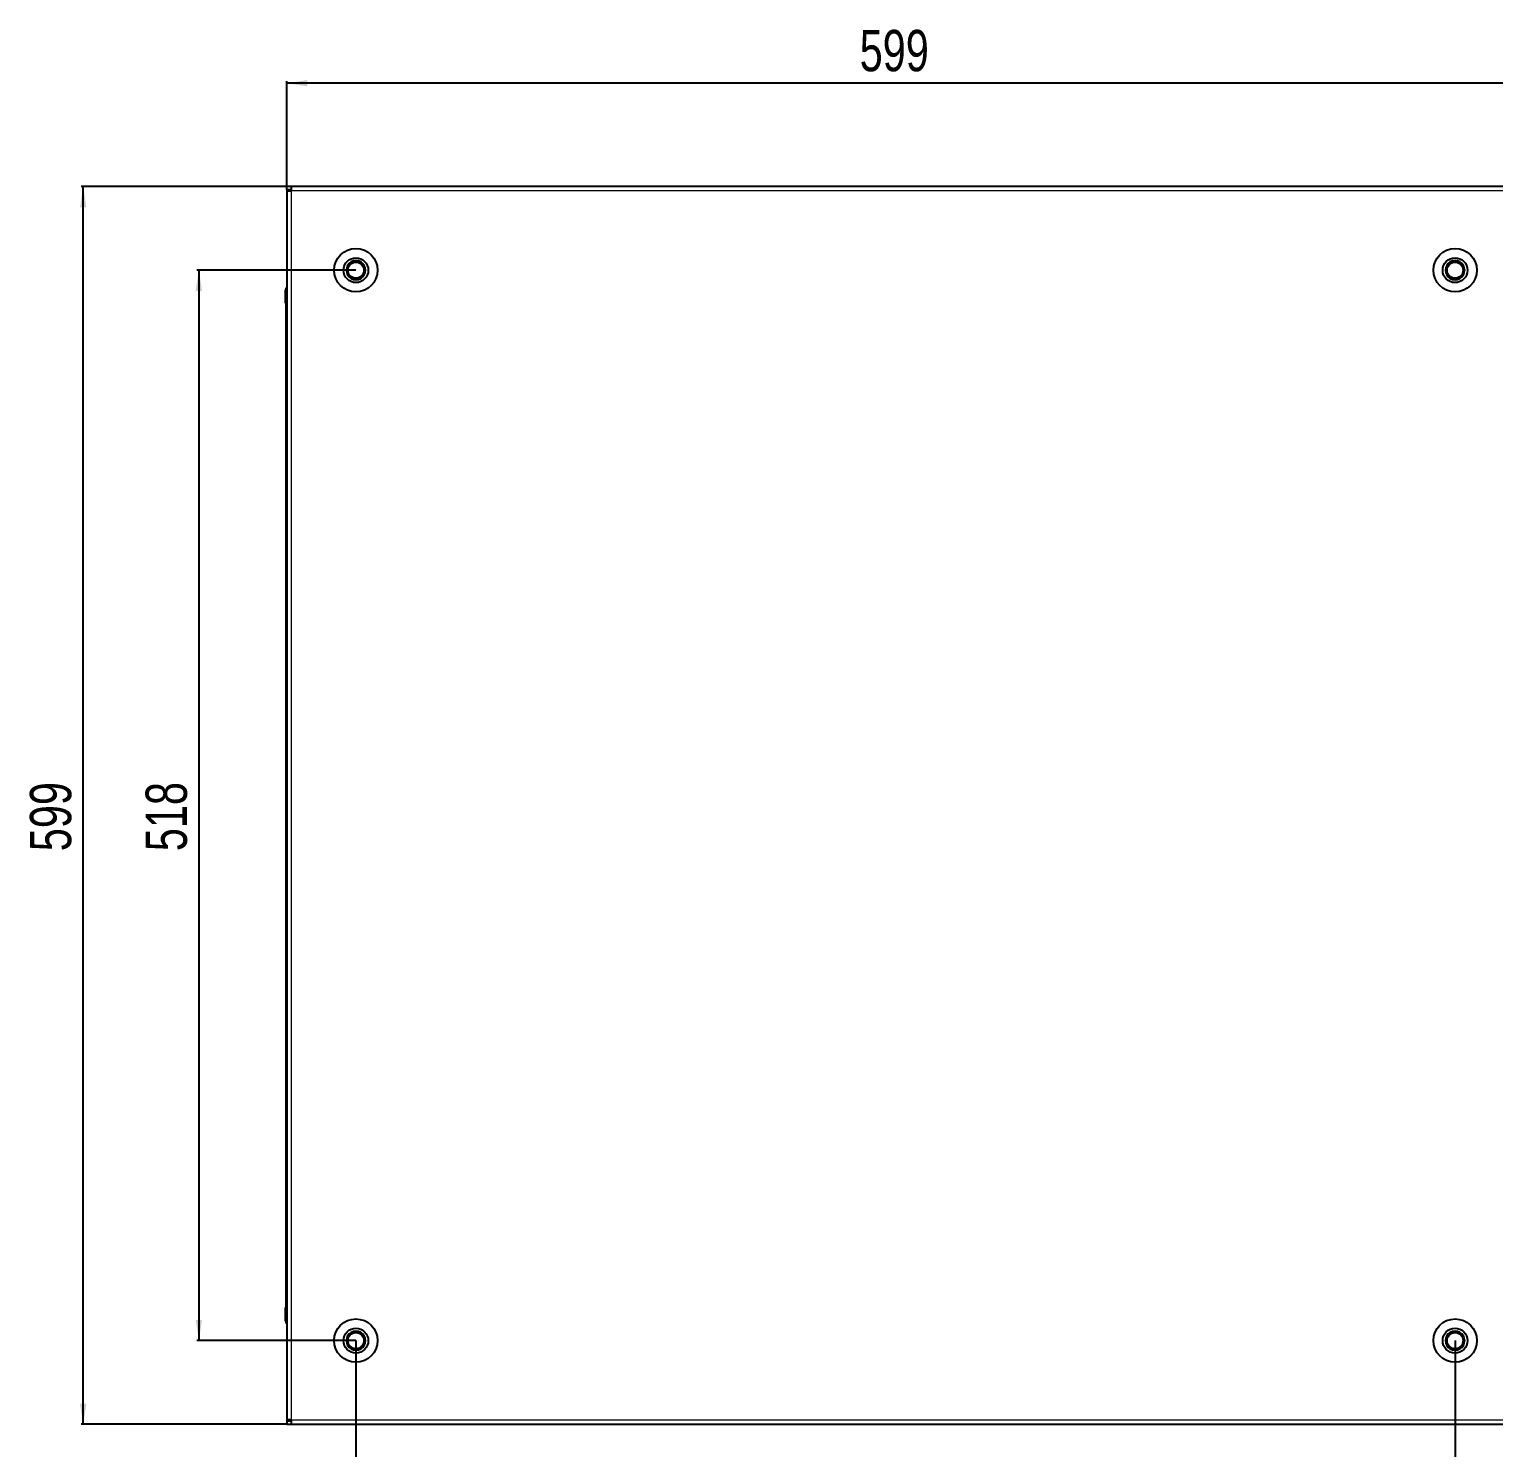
# Model space of a CAD drawing. Header units: millimetres. Extents: x 899 to 2792, y 774 to 1907.
# Drawn here: x 899 to 1608, y 1183 to 1870 of the extents above; entities that cross this region are included whole.
import ezdxf

# ---------------------------------------------------------------- set-up
doc = ezdxf.new("R2010")
doc.units = ezdxf.units.MM
doc.layers.add('FORMAT', color=7, linetype='Continuous')
doc.styles.add('SLDTEXTSTYLE0', font='TXT', dxfattribs={"width": 0.75})
doc.dimstyles.new('SLDDIMSTYLE0', dxfattribs={"dimtxt": 20, "dimasz": 10, "dimexe": 0, "dimexo": 0.0625, "dimgap": 5, "dimtad": 2, "dimdec": 1, "dimrnd": 1e-09, "dimzin": 12, "dimdsep": 46, "dimtxsty": 'SLDTEXTSTYLE0', "dimsah": 1, "dimcen": 0.09, "dimadec": 0, "dimazin": 3, "dimtfac": 1, "dimtofl": 0, "dimtmove": 0, "dimatfit": 3, "dimfxl": 0, "dimfrac": 2, "dimtolj": 1, "dimtzin": 12, "dimarcsym": 0})

# ---------------------------------------------------------------- blocks, each defined once
blk = doc.blocks.new('_D')
at = {"layer": 'FORMAT'}
for p, q in [((1023.96, 1793.43), (924.47, 1793.43)), ((925.47, 1194.43), (925.47, 1793.43)), ((1023.96, 1194.43), (924.47, 1194.43))]:
    blk.add_line(p, q, dxfattribs=at)
for points in [[(925.47, 1793.43), (923.93, 1783.43), (927.01, 1783.43)], [(925.47, 1194.43), (927.01, 1204.43), (923.93, 1204.43)]]:
    blk.add_solid(points, dxfattribs=at)
at = {"layer": 'FORMAT', "insert": (899.69, 1471.77), "char_height": 20, "attachment_point": 1, "rotation": 90, "style": 'SLDTEXTSTYLE0'}
blk.add_mtext('599', dxfattribs=at)
blk = doc.blocks.new('_D_1')
at = {"layer": 'FORMAT'}
for p, q in [((1023.97, 1793.44), (1023.97, 1844.43)), ((1622.97, 1843.43), (1023.97, 1843.43)), ((1622.97, 1793.44), (1622.97, 1844.43))]:
    blk.add_line(p, q, dxfattribs=at)
for points in [[(1023.97, 1843.43), (1033.97, 1841.9), (1033.97, 1844.97)], [(1622.97, 1843.43), (1612.97, 1844.97), (1612.97, 1841.9)]]:
    blk.add_solid(points, dxfattribs=at)
at = {"layer": 'FORMAT', "insert": (1301.3, 1869.22), "char_height": 20, "attachment_point": 1, "style": 'SLDTEXTSTYLE0'}
blk.add_mtext('599', dxfattribs=at)
blk = doc.blocks.new('_D_2')
at = {"layer": 'FORMAT'}
for p, q in [((1057.47, 1234.92), (1057.47, 1143.43)), ((1589.47, 1234.92), (1589.47, 1143.43)), ((1057.47, 1144.43), (1589.47, 1144.43))]:
    blk.add_line(p, q, dxfattribs=at)
for points in [[(1057.47, 1144.43), (1067.47, 1142.9), (1067.47, 1145.97)], [(1589.47, 1144.43), (1579.47, 1145.97), (1579.47, 1142.9)]]:
    blk.add_solid(points, dxfattribs=at)
at = {"layer": 'FORMAT', "insert": (1301.3, 1170.22), "char_height": 20, "attachment_point": 1, "style": 'SLDTEXTSTYLE0'}
blk.add_mtext('532', dxfattribs=at)
blk = doc.blocks.new('_D_3')
at = {"layer": 'FORMAT'}
for p, q in [((1057.46, 1752.93), (980.47, 1752.93)), ((981.47, 1752.93), (981.47, 1234.93)), ((1057.46, 1234.93), (980.47, 1234.93))]:
    blk.add_line(p, q, dxfattribs=at)
for points in [[(981.47, 1752.93), (979.93, 1742.93), (983.01, 1742.93)], [(981.47, 1234.93), (983.01, 1244.93), (979.93, 1244.93)]]:
    blk.add_solid(points, dxfattribs=at)
at = {"layer": 'FORMAT', "insert": (955.69, 1471.77), "char_height": 20, "attachment_point": 1, "rotation": 90, "style": 'SLDTEXTSTYLE0'}
blk.add_mtext('518', dxfattribs=at)

msp = doc.modelspace()

# ---------------------------------------------------------------- linework, layer by layer
at = {"color": 7, "linetype": 'Continuous', "lineweight": 25}
for p, q in [((1023.97, 1791.93), (1023.97, 1793.43)), ((1026.07, 1793.43), (1023.97, 1793.43)), ((1026.07, 1793.43), (1026.07, 1791.33)), ((1620.87, 1793.43), (1026.07, 1793.43)), ((1023.97, 1791.93), (1026.07, 1791.93)), ((1023.97, 1791.93), (1023.97, 1791.33)), ((1023.97, 1791.33), (1023.97, 1196.53)), ((1023.97, 1791.33), (1026.07, 1791.33)), ((1023.47, 1743.43), (1023.47, 1736.93)), ((1023.47, 1736.93), (1023.47, 1743.43)), ((1023.47, 1736.93), (1023.47, 1736.93)), ((1023.97, 1736.93), (1023.47, 1736.93)), ((1023.62, 1736.93), (1023.62, 1250.93)), ((1023.47, 1244.43), (1023.47, 1250.93)), ((1023.47, 1250.93), (1023.47, 1250.93)), ((1023.47, 1250.93), (1023.47, 1250.93)), ((1023.47, 1250.93), (1023.47, 1244.43)), ((1023.97, 1250.93), (1023.47, 1250.93)), ((1023.97, 1243.11), (1023.97, 1243.11)), ((1026.07, 1196.53), (1023.97, 1196.53)), ((1023.97, 1196.53), (1023.97, 1195.93)), ((1023.97, 1195.93), (1023.97, 1194.43)), ((1026.07, 1195.93), (1023.97, 1195.93)), ((1023.97, 1194.43), (1026.07, 1194.43)), ((1026.07, 1196.53), (1026.07, 1194.43)), ((1026.07, 1194.43), (1620.87, 1194.43))]:
    msp.add_line(p, q, dxfattribs=at)
at = {"color": 8, "linetype": 'Continuous', "lineweight": 18}
for p, q in [((1026.07, 1791.33), (1026.07, 1196.53)), ((1620.87, 1791.33), (1026.07, 1791.33)), ((1023.97, 1743.43), (1023.47, 1743.43)), ((1023.97, 1244.43), (1023.47, 1244.43)), ((1026.07, 1196.53), (1620.87, 1196.53))]:
    msp.add_line(p, q, dxfattribs=at)
at = {"color": 7, "linetype": 'Continuous', "lineweight": 25}
for centre, radius in [((1057.47, 1752.93), 10.5), ((1057.47, 1752.93), 6), ((1589.47, 1752.93), 10.5), ((1589.47, 1752.93), 6), ((1057.47, 1752.93), 3.9), ((1589.47, 1752.93), 3.9), ((1057.47, 1234.93), 10.5), ((1057.47, 1234.93), 6), ((1589.47, 1234.93), 10.5), ((1589.47, 1234.93), 6), ((1057.47, 1234.93), 3.9), ((1589.47, 1234.93), 3.9)]:
    msp.add_circle(centre, radius, dxfattribs=at)
for centre, radius, start, end in [((1057.47, 1752.93), 4.62, 120, 180), ((1057.47, 1752.93), 4.62, 180, 240), ((1057.47, 1752.93), 4.62, 60, 120), ((1057.47, 1752.93), 4.62, 360, 60), ((1057.47, 1752.93), 4.62, 300, 360), ((1589.47, 1752.93), 4.62, 120, 180), ((1589.47, 1752.93), 4.62, 180, 240), ((1589.47, 1752.93), 4.62, 60, 120), ((1589.47, 1752.93), 4.62, 0, 60), ((1589.47, 1752.93), 4.62, 300, 0), ((1025.47, 1743.43), 2, 138.59038, 180), ((1057.47, 1752.93), 4.62, 240, 300), ((1589.47, 1752.93), 4.62, 240, 300), ((1025.47, 1244.43), 2, 180, 198.58003), ((1025.47, 1244.43), 2, 180, 221.39416), ((1025.47, 1244.43), 2, 213.94202, 221.40962), ((1057.47, 1234.93), 4.62, 120, 180), ((1057.47, 1234.93), 4.62, 180, 240), ((1057.47, 1234.93), 4.62, 60, 120), ((1057.47, 1234.93), 4.62, 0, 60), ((1057.47, 1234.93), 4.62, 300, 0), ((1589.47, 1234.93), 4.62, 120, 180), ((1589.47, 1234.93), 4.62, 180, 240), ((1589.47, 1234.93), 4.62, 60, 120), ((1589.47, 1234.93), 4.62, 360, 60), ((1589.47, 1234.93), 4.62, 300, 360), ((1057.47, 1234.93), 4.62, 240, 300), ((1589.47, 1234.93), 4.62, 240, 300)]:
    msp.add_arc(centre, radius, start, end, dxfattribs=at)
for points, knots in [([(1052.85, 1752.93), (1053.18, 1753.51), (1053.75, 1754.49), (1054.57, 1755.91), (1054.98, 1756.62), (1055.16, 1756.93)], [0, 0, 0, 0, 0.439131, 0.751378, 1, 1, 1, 1]), ([(1055.16, 1748.93), (1054.83, 1749.51), (1054.26, 1750.49), (1053.44, 1751.91), (1053.03, 1752.62), (1052.85, 1752.93)], [0, 0, 0, 0, 0.439131, 0.751378, 1, 1, 1, 1]), ([(1055.16, 1756.93), (1055.36, 1756.93), (1056.07, 1756.93), (1057.37, 1756.93), (1058.76, 1756.93), (1059.51, 1756.93), (1059.78, 1756.93)], [0, 0, 0, 0, 0.139329, 0.48527, 0.816356, 1, 1, 1, 1]), ([(1059.78, 1756.93), (1060.11, 1756.36), (1060.68, 1755.38), (1061.5, 1753.96), (1061.91, 1753.25), (1062.09, 1752.93)], [0, 0, 0, 0, 0.439131, 0.751378, 1, 1, 1, 1]), ([(1062.09, 1752.93), (1061.76, 1752.36), (1061.19, 1751.38), (1060.37, 1749.96), (1059.96, 1749.25), (1059.78, 1748.93)], [0, 0, 0, 0, 0.439131, 0.751378, 1, 1, 1, 1]), ([(1584.85, 1752.93), (1585.18, 1753.51), (1585.75, 1754.49), (1586.57, 1755.91), (1586.98, 1756.62), (1587.16, 1756.93)], [0, 0, 0, 0, 0.439131, 0.751378, 1, 1, 1, 1]), ([(1587.16, 1748.93), (1586.83, 1749.51), (1586.26, 1750.49), (1585.44, 1751.91), (1585.03, 1752.62), (1584.85, 1752.93)], [0, 0, 0, 0, 0.439131, 0.751378, 1, 1, 1, 1]), ([(1587.16, 1756.93), (1587.36, 1756.93), (1588.07, 1756.93), (1589.37, 1756.93), (1590.76, 1756.93), (1591.51, 1756.93), (1591.78, 1756.93)], [0, 0, 0, 0, 0.139329, 0.48527, 0.816356, 1, 1, 1, 1]), ([(1591.78, 1756.93), (1592.11, 1756.36), (1592.68, 1755.38), (1593.5, 1753.96), (1593.91, 1753.25), (1594.09, 1752.93)], [0, 0, 0, 0, 0.439131, 0.751378, 1, 1, 1, 1]), ([(1594.09, 1752.93), (1593.76, 1752.36), (1593.19, 1751.38), (1592.37, 1749.96), (1591.96, 1749.25), (1591.78, 1748.93)], [0, 0, 0, 0, 0.439131, 0.751378, 1, 1, 1, 1]), ([(1059.78, 1748.93), (1059.51, 1748.93), (1058.76, 1748.93), (1057.37, 1748.93), (1056.07, 1748.93), (1055.36, 1748.93), (1055.16, 1748.93)], [0, 0, 0, 0, 0.183644, 0.51473, 0.860671, 1, 1, 1, 1]), ([(1591.78, 1748.93), (1591.51, 1748.93), (1590.76, 1748.93), (1589.37, 1748.93), (1588.07, 1748.93), (1587.36, 1748.93), (1587.16, 1748.93)], [0, 0, 0, 0, 0.183644, 0.51473, 0.860671, 1, 1, 1, 1]), ([(1052.85, 1234.93), (1053.18, 1235.51), (1053.75, 1236.49), (1054.57, 1237.91), (1054.98, 1238.62), (1055.16, 1238.93)], [0, 0, 0, 0, 0.439131, 0.751378, 1, 1, 1, 1]), ([(1055.16, 1230.93), (1054.83, 1231.51), (1054.26, 1232.49), (1053.44, 1233.91), (1053.03, 1234.62), (1052.85, 1234.93)], [0, 0, 0, 0, 0.439131, 0.751378, 1, 1, 1, 1]), ([(1055.16, 1238.93), (1055.36, 1238.93), (1056.07, 1238.93), (1057.37, 1238.93), (1058.76, 1238.93), (1059.51, 1238.93), (1059.78, 1238.93)], [0, 0, 0, 0, 0.139329, 0.48527, 0.816356, 1, 1, 1, 1]), ([(1059.78, 1238.93), (1060.11, 1238.36), (1060.68, 1237.38), (1061.5, 1235.96), (1061.91, 1235.25), (1062.09, 1234.93)], [0, 0, 0, 0, 0.439131, 0.751378, 1, 1, 1, 1]), ([(1062.09, 1234.93), (1061.76, 1234.36), (1061.19, 1233.38), (1060.37, 1231.96), (1059.96, 1231.25), (1059.78, 1230.93)], [0, 0, 0, 0, 0.439131, 0.751378, 1, 1, 1, 1]), ([(1584.85, 1234.93), (1585.18, 1235.51), (1585.75, 1236.49), (1586.57, 1237.91), (1586.98, 1238.62), (1587.16, 1238.93)], [0, 0, 0, 0, 0.439131, 0.751378, 1, 1, 1, 1]), ([(1587.16, 1230.93), (1586.83, 1231.51), (1586.26, 1232.49), (1585.44, 1233.91), (1585.03, 1234.62), (1584.85, 1234.93)], [0, 0, 0, 0, 0.439131, 0.751378, 1, 1, 1, 1]), ([(1587.16, 1238.93), (1587.36, 1238.93), (1588.07, 1238.93), (1589.37, 1238.93), (1590.76, 1238.93), (1591.51, 1238.93), (1591.78, 1238.93)], [0, 0, 0, 0, 0.139329, 0.48527, 0.816356, 1, 1, 1, 1]), ([(1591.78, 1238.93), (1592.11, 1238.36), (1592.68, 1237.38), (1593.5, 1235.96), (1593.91, 1235.25), (1594.09, 1234.93)], [0, 0, 0, 0, 0.439131, 0.751378, 1, 1, 1, 1]), ([(1594.09, 1234.93), (1593.76, 1234.36), (1593.19, 1233.38), (1592.37, 1231.96), (1591.96, 1231.25), (1591.78, 1230.93)], [0, 0, 0, 0, 0.439131, 0.751378, 1, 1, 1, 1]), ([(1059.78, 1230.93), (1059.51, 1230.93), (1058.76, 1230.93), (1057.37, 1230.93), (1056.07, 1230.93), (1055.36, 1230.93), (1055.16, 1230.93)], [0, 0, 0, 0, 0.183644, 0.51473, 0.860671, 1, 1, 1, 1]), ([(1591.78, 1230.93), (1591.51, 1230.93), (1590.76, 1230.93), (1589.37, 1230.93), (1588.07, 1230.93), (1587.36, 1230.93), (1587.16, 1230.93)], [0, 0, 0, 0, 0.183644, 0.51473, 0.860671, 1, 1, 1, 1])]:
    msp.add_open_spline(points, degree=3, knots=knots, dxfattribs=at)

# ---------------------------------------------------------------- dimensions: what is measured, and where the dimension line sits
at = {"layer": 'FORMAT'}
dim = msp.add_linear_dim(base=(1023.97, 1843.43), p1=(1622.97, 1793.43), p2=(1023.97, 1793.43), dimstyle='SLDDIMSTYLE0', dxfattribs=at)
dim.commit()
dim.dimension.update_dxf_attribs({"geometry": '_D_1', "text_midpoint": (1323.47, 1843.43), "dimtype": 160})
for base, p1, p2, angle, picture, middle in [((925.47, 1793.43), (1023.97, 1194.43), (1023.97, 1793.43), 90, '_D', (925.47, 1493.93)), ((981.47, 1234.93), (1057.47, 1752.93), (1057.47, 1234.93), 90, '_D_3', (981.47, 1493.93)), ((1589.47, 1144.43), (1057.47, 1234.93), (1589.47, 1234.93), 0, '_D_2', (1323.47, 1144.43))]:
    dim = msp.add_linear_dim(base=base, p1=p1, p2=p2, angle=angle, dimstyle='SLDDIMSTYLE0', dxfattribs=at)
    dim.commit()
    dim.dimension.update_dxf_attribs({"geometry": picture, "text_midpoint": middle, "dimtype": 160})

doc.saveas('drawing.dxf')
